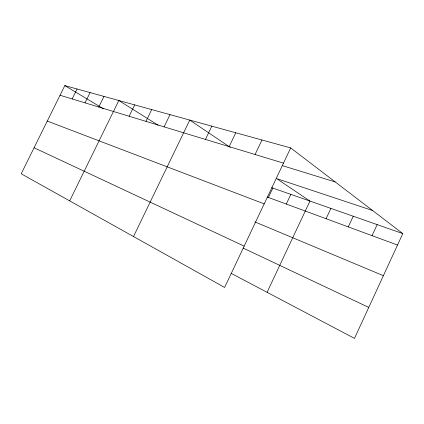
<?xml version="1.0" encoding="UTF-8"?>
<svg xmlns="http://www.w3.org/2000/svg" width="424" height="424" viewBox="0 0 424 424"><rect width="100%" height="100%" fill="white"/><g stroke="black" fill="none" stroke-linecap="round" stroke-linejoin="round"><path stroke-width="0.64" d="M290.689 147.918L224.614 287.451L21.2 173.792L64.819 85.616L290.689 147.918L402.8 233.587L354.475 338.384L231.08 273.316M372.044 235.654L377.164 224.609M348.284 226.898L353.25 216.235M326.077 218.715L330.9 208.407M267.083 292.3L309.96 201.071L276.607 178.594L372.616 210.521M286.29 204.055L290.859 194.377M268.413 197.467L272.86 188.076M255.068 154.495L261.974 139.999M229.156 146.624L235.786 132.776M205.433 139.422L211.809 126.161M133.518 236.55L189.767 120.082L230.333 147.414M145.978 121.359L151.707 109.583M164.088 126.861L170.019 114.634M129.135 116.245L134.684 104.887M69.674 200.875L118.81 100.509L158.157 125.218M85.044 102.857L90.1 92.591M98.776 107.028L103.986 96.418M72.16 98.94L77.067 88.998M60.044 95.262L283.486 163.129M282.421 165.657L335.204 181.933M271.646 187.652L402.8 233.587M267.205 197.028L397.521 245.04M47.281 121.063L264.189 203.875M254.739 221.847L383.386 275.685M34.074 147.764L244.171 246.143M243.047 248.035L368.753 307.421M64.819 85.616L103.588 108.867"/></g></svg>
